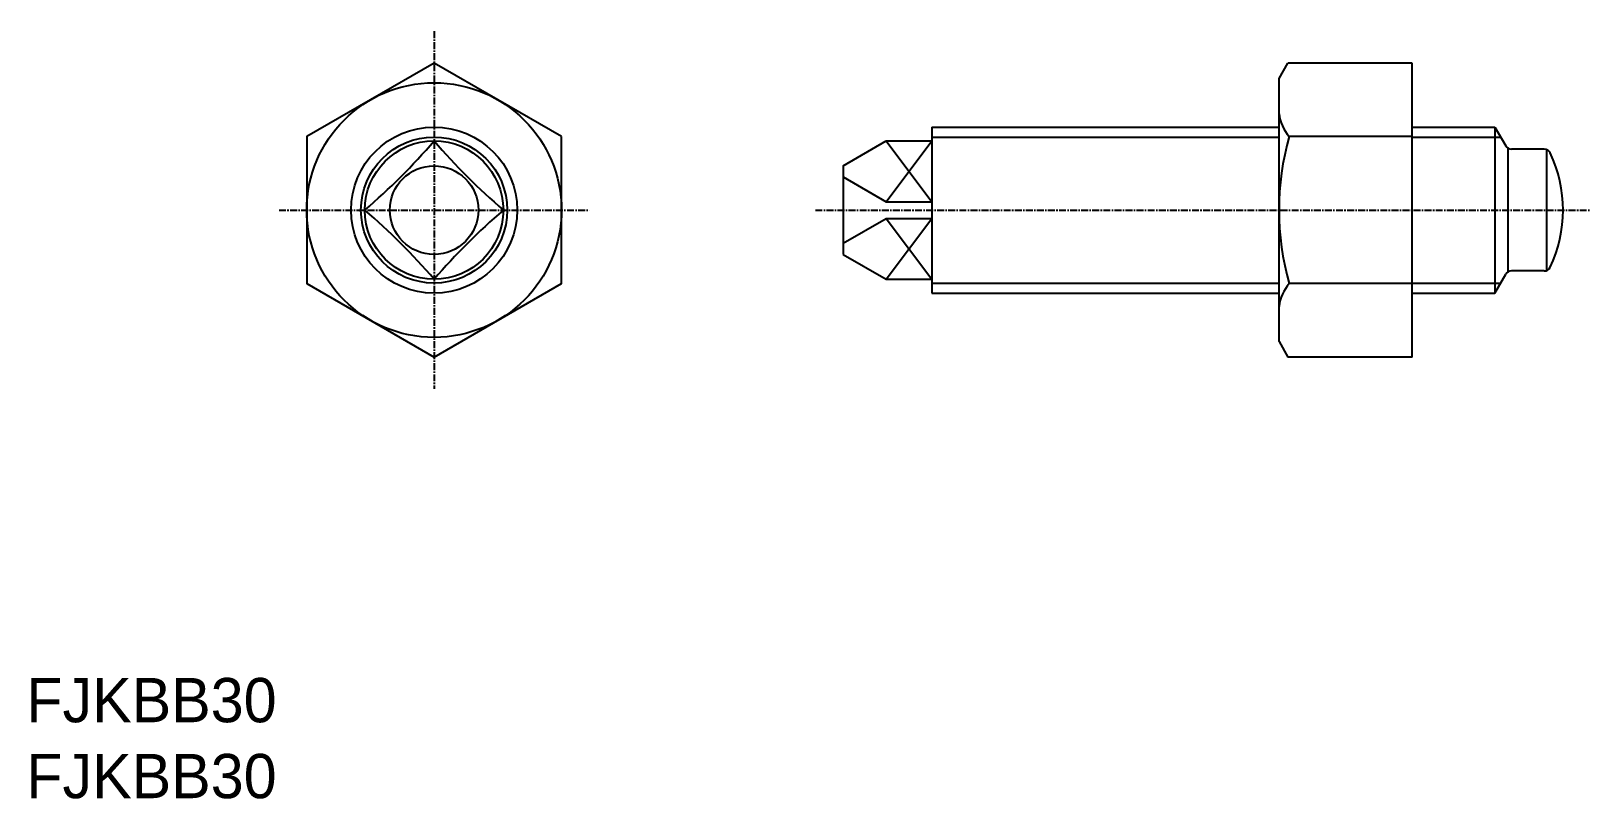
# Model space of a CAD drawing. Extents: x 1 to 282, y 0 to 139.
import ezdxf

# ---------------------------------------------------------------- set-up
doc = ezdxf.new("R2010")
doc.units = 0
doc.linetypes.add('CENTER', pattern=[2, 1.25, -0.25, 0.25, -0.25])
doc.layers.get('0').update_dxf_attribs({"linetype": 'CONTINUOUS'})
doc.layers.add('CENTER', color=1, linetype='CENTER')

msp = doc.modelspace()

# ---------------------------------------------------------------- linework, layer by layer
at = {"color": 7, "linetype": 'CONTINUOUS'}
for p, q in [((226.17, 130.01), (227.78, 132.8)), ((250.17, 132.8), (227.78, 132.8)), ((250.17, 79.7), (250.17, 132.8)), ((226.17, 82.48), (226.17, 130.01)), ((163.45, 121.25), (226.17, 121.25)), ((163.45, 121.25), (163.45, 91.25)), ((250.17, 121.25), (265.14, 121.25)), ((265.14, 121.25), (267.1, 117.85)), ((265.14, 121.25), (265.14, 91.25)), ((147.45, 114.25), (155.24, 118.75)), ((155.24, 118.75), (163.45, 118.75)), ((250.17, 119.53), (227.98, 119.53)), ((267.45, 117.47), (267.45, 95.03)), ((274.04, 117.25), (268.14, 117.25)), ((274.45, 117.17), (274.45, 95.32)), ((147.45, 114.25), (147.45, 98.25)), ((147.45, 112.25), (155.24, 107.75)), ((155.24, 107.75), (163.45, 107.75)), ((147.45, 100.25), (155.24, 104.75)), ((155.24, 104.75), (163.45, 104.75)), ((226.17, 88.25), (226.17, 106.25)), ((147.45, 98.25), (155.24, 93.75)), ((155.24, 93.75), (163.45, 93.75)), ((250.17, 92.97), (227.98, 92.97)), ((265.14, 91.25), (267.1, 94.65)), ((274.04, 95.25), (268.14, 95.25)), ((163.45, 91.25), (226.17, 91.25)), ((250.17, 91.25), (265.14, 91.25)), ((226.17, 82.48), (227.78, 79.7)), ((250.17, 79.7), (227.78, 79.7))]:
    msp.add_line(p, q, dxfattribs=at)
at = {"color": 3, "linetype": 'CONTINUOUS'}
for p, q in [((155.24, 118.75), (163.45, 107.75)), ((155.24, 107.75), (163.45, 118.75)), ((163.45, 119.45), (226.17, 119.45)), ((250.17, 119.45), (266.18, 119.45)), ((155.24, 104.75), (163.45, 93.75)), ((155.24, 93.75), (163.45, 104.75)), ((163.45, 93.05), (226.17, 93.05)), ((250.17, 93.05), (266.18, 93.05))]:
    msp.add_line(p, q, dxfattribs=at)
at = {"color": 7, "linetype": 'CONTINUOUS'}
msp.add_lwpolyline([(96.62, 119.53), (73.62, 132.8), (50.62, 119.53), (50.62, 92.97), (73.62, 79.7), (96.62, 92.97)], close=True, dxfattribs=at)
for radius in [23, 15, 12.5, 8]:
    msp.add_circle((73.62, 106.25), radius, dxfattribs=at)
at = {"color": 3, "linetype": 'CONTINUOUS'}
msp.add_circle((73.62, 106.25), 13.2, dxfattribs=at)
at = {"color": 7, "linetype": 'CONTINUOUS'}
for centre, radius, start, end in [((234.07, 124.67), 7.97, 187.3747, 220.1818), ((-14.03, 193.9), 115.45, 310.6093, 319.3907), ((161.27, 193.9), 115.45, 220.6093, 229.3907), ((275.65, 106.25), 49.49, 164.4342, 195.5658), ((268.14, 118.45), 1.2, 210, 270), ((274.04, 116.05), 1.2, 25.4564, 90), ((253.45, 106.25), 24, 334.5436, 25.4564), ((-14.03, 18.6), 115.45, 40.6093, 49.3907), ((161.27, 18.6), 115.45, 130.6093, 139.3907), ((274.04, 96.45), 1.2, 270, 334.5436), ((234.07, 87.83), 7.97, 139.8182, 172.6253), ((268.14, 94.05), 1.2, 90, 150)]:
    msp.add_arc(centre, radius, start, end, dxfattribs=at)
at = {"layer": 'CENTER', "color": 1, "linetype": 'CENTER'}
for p, q in [((73.62, 138.57), (73.62, 73.93)), ((45.62, 106.25), (101.62, 106.25)), ((142.45, 106.25), (282.45, 106.25))]:
    msp.add_line(p, q, dxfattribs=at)

# ---------------------------------------------------------------- texts
for p in [(0, 13.72), (0, 0)]:
    msp.add_text('FJKBB30', height=8).set_placement(p)

doc.saveas('drawing.dxf')
